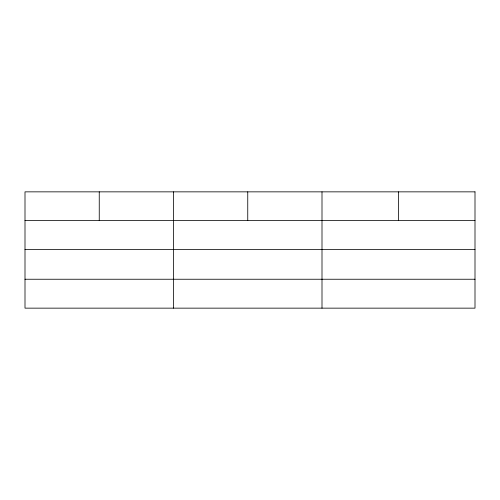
<?xml version="1.0" encoding="UTF-8"?>
<svg xmlns="http://www.w3.org/2000/svg" width="500" height="500" viewBox="0 0 500 500"><rect width="100%" height="100%" fill="white"/><g stroke="black" fill="none" stroke-linecap="round" stroke-linejoin="round"><path stroke-width="0.75" d="M25 220.562L475 220.562M25 249.462L475 249.462M25 279.244L475 279.244M398.5 191.85L398.5 220.562M322 191.85L322 308.15M247.75 191.85L247.75 220.562M173.5 191.85L173.5 308.15M99.25 191.85L99.25 220.562M475 191.85L25 191.85L25 308.15L475 308.15L475 191.85"/></g></svg>
